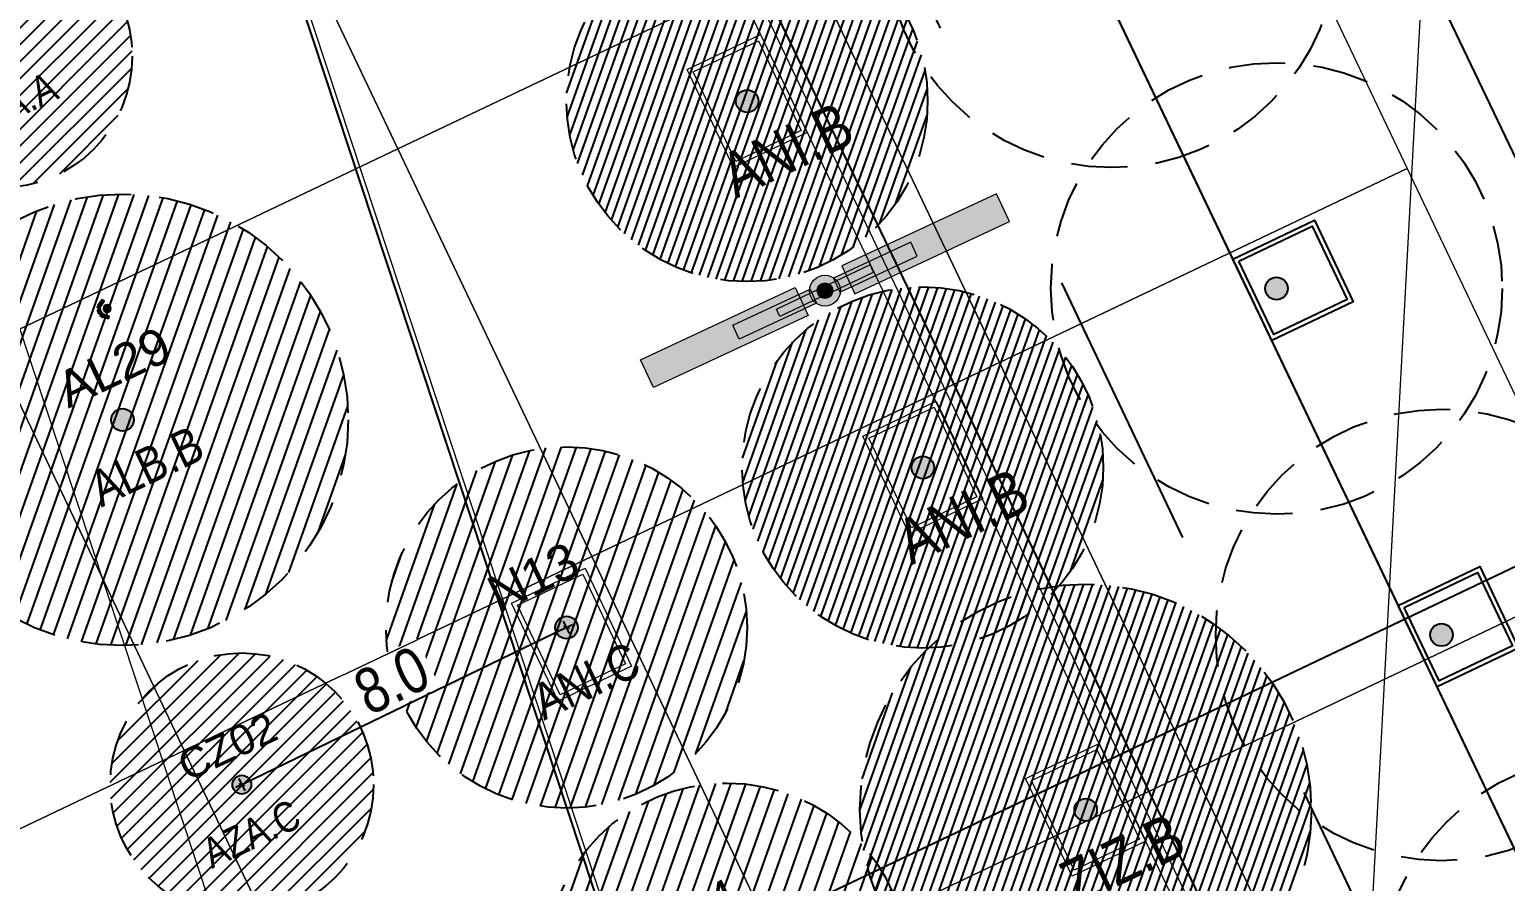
# Model space of a CAD drawing. Header units: metres. Extents: x -686 to 1359326, y 0 to 5497342.
# Drawn here: x 679986.13 to 680018.83, y 2748729.16 to 2748748.03 of the extents above; entities that cross this region are included whole.
import ezdxf
from ezdxf import colors
from ezdxf.entities.mleader import LeaderData, LeaderLine
from ezdxf.enums import TextEntityAlignment as Align
from ezdxf.math import Vec2, Vec3

# ---------------------------------------------------------------- set-up
doc = ezdxf.new("R2010")
doc.units = ezdxf.units.M
doc.header["$LTSCALE"] = 5
for name, pattern in [('XREF_MON_EIT SUPPORT$0$LIM ACERAS$0$PHANTOM2', [1.25, 0.625, -0.125, 0.125, -0.125, 0.125, -0.125]), ('XREF_MON_GENERAL_LAYOUT$0$ACAD_ISO03W100', [30, 12, -18]), ('XREF_MON_SFT_SIDEWALK VEGETATION$0$HIDDEN', [0.375, 0.25, -0.125]), ('XREF_MON_SFT_TREES$0$HIDDEN', [0.375, 0.25, -0.125])]:
    doc.linetypes.add(name, pattern=pattern)
doc.layers.add('00-VIEWORT A1-250', color=7, linetype='Continuous', plot=False)
doc.layers.add('XREF_MON_GENERAL_LAYOUT$0$Vehicles', color=10, linetype='Continuous', plot=False)
for name, color, linetype in [('00_XREF_MON_EIT SUPPORT', 7, 'Continuous'), ('00_XREF_MON_GENERAL LAYOUT', 7, 'Continuous'), ('00_XREF_MON_SHRUBS', 7, 'Continuous'), ('00_XREF_MON_TREES', 250, 'Continuous'), ('00_XREF_MON_URBAN CONTEXT', 7, 'Continuous'), ('XREF_MON_EIT SUPPORT$0$02-L-Material Change', 253, 'Continuous'), ('XREF_MON_EIT SUPPORT$0$L-Eje directivo', 21, 'XREF_MON_EIT SUPPORT$0$LIM ACERAS$0$PHANTOM2'), ('XREF_MON_EIT SUPPORT$0$L-Límite Acera', 9, 'Continuous'), ('XREF_MON_GENERAL_LAYOUT$0$00_Sorround Parcels', 252, 'XREF_MON_GENERAL_LAYOUT$0$ACAD_ISO03W100'), ('XREF_MON_GENERAL_LAYOUT$0$02-L-Edge Line Step -10cm', 6, 'Continuous'), ('XREF_MON_SFT_SIDEWALK VEGETATION$0$SL_TREE_CANOPY', 251, 'XREF_MON_SFT_SIDEWALK VEGETATION$0$HIDDEN'), ('XREF_MON_SFT_SIDEWALK VEGETATION$0$SL_TREE_HATCH_ACACIA_NILOTICA', 252, 'Continuous'), ('XREF_MON_SFT_SIDEWALK VEGETATION$0$SL_TREE_HATCH_ZIZIPHUS_SPINA', 252, 'Continuous'), ('XREF_MON_SFT_SIDEWALK VEGETATION$0$SL_TREE_LEGEND', 7, 'Continuous'), ('XREF_MON_SFT_SIDEWALK VEGETATION$0$SL_TREE_TRUNK', 251, 'Continuous'), ('XREF_MON_SFT_SIDEWALK VEGETATION$0$Trees_out_of_scope', 7, 'Continuous'), ('XREF_MON_SFT_TREES$0$02-L-Setting Out_Dimensions', 250, 'Continuous'), ('XREF_MON_SFT_TREES$0$COTAUX', 7, 'Continuous'), ('XREF_MON_SFT_TREES$0$SL_TREE_ACACIA_NILOTICA', 252, 'Continuous'), ('XREF_MON_SFT_TREES$0$SL_TREE_ALBIZIA_LEBBECK', 252, 'Continuous'), ('XREF_MON_SFT_TREES$0$SL_TREE_AZADIRACHTA_INDICA', 252, 'Continuous'), ('XREF_MON_SFT_TREES$0$SL_TREE_CANOPY', 250, 'XREF_MON_SFT_TREES$0$HIDDEN'), ('XREF_MON_SFT_TREES$0$SL_TREE_ID', 250, 'Continuous'), ('XREF_MON_SFT_TREES$0$SL_TREE_LEGEND', 250, 'Continuous'), ('XREF_MON_SFT_TREES$0$SL_TREE_TRUNK', 250, 'Continuous'), ('XREF_MON_URBAN CONTEXT$0$Parcel', 7, 'Continuous'), ('XREF_MON_URBAN CONTEXT$0$Streets', 7, 'Continuous'), ('XREF_MON_URBAN CONTEXT$0$XREF_MON_EIT SUPPORT', 7, 'Continuous')]:
    doc.layers.add(name, color=color, linetype=linetype)
for name, color, linetype, true_color in [('00_XREF_MON_HSC_LIGHTING DESIGN', 7, 'Continuous', 0xffffff), ('XREF_MON_HSC_LIGHTING DESIGN$0$A-KEYPLAN_HATCH', 7, 'Continuous', 0xc2c2c2), ('XREF_MON_SFT_SIDEWALK VEGETATION$0$SL_TREE_ACACIA_NILOTICA', 7, 'Continuous', 0x264d00), ('XREF_MON_SFT_SIDEWALK VEGETATION$0$SL_TREE_ZIZIPHUS_SPINA', 7, 'Continuous', 0x9ec82d)]:
    doc.layers.add(name, color=color, linetype=linetype, true_color=true_color)
for name, color, linetype, lineweight in [('XREF_MON_GENERAL_LAYOUT$0$02-L-Corbes de Nivell 0.25-0.75m', 33, 'Continuous', 5), ('XREF_MON_GENERAL_LAYOUT$0$02-L-Material Change', 251, 'Continuous', 5), ('XREF_MON_GENERAL_LAYOUT$0$04-BK-Tree Pit', 6, 'Continuous', 5), ('XREF_MON_HSC_LIGHTING DESIGN$0$02-L-Lighting System type 3', 252, 'Continuous', 13), ('XREF_MON_HSC_LIGHTING DESIGN$0$02-L-Lighting System type 3 E', 252, 'Continuous', 13), ('XREF_MON_HSC_LIGHTING DESIGN$0$02-L-Lighting System type 3 EE', 252, 'Continuous', 13), ('XREF_MON_HSC_LIGHTING DESIGN$0$02-L-Lighting System type 7', 252, 'Continuous', 13), ('XREF_MON_SFT_SHRUBS$0$00-Signage', 7, 'Continuous', 0)]:
    doc.layers.add(name, color=color, linetype=linetype, lineweight=lineweight)
doc.layers.add('XREF_MON_SFT_TREES$0$00-GRID_PLANTATION', color=7, linetype='Continuous', lineweight=0, true_color=0xff9c7a)
doc.styles.add('XREF_MON_GENERAL_LAYOUT$0$Standard', font='arial.ttf')
doc.styles.add('XREF_MON_SFT_SHRUBS$0$TER-200', font='ARIALN.TTF', dxfattribs={"height": 1})
doc.styles.add('XREF_MON_SFT_SIDEWALK VEGETATION$0$TER-200', font='ARIALN.TTF', dxfattribs={"height": 1})
doc.styles.add('XREF_MON_SFT_TREES$0$E100', font='verdana.ttf', dxfattribs={"height": 0.4})
doc.styles.add('XREF_MON_SFT_TREES$0$Standard', font='arial.ttf')
doc.styles.add('XREF_MON_SFT_TREES$0$TER-200', font='ARIALN.TTF', dxfattribs={"height": 1})
doc.dimstyles.new('XREF_MON_SFT_TREES$0$E250', dxfattribs={"dimscale": 0.03, "dimtxt": 0.4, "dimasz": 0.5, "dimexe": 0.1, "dimexo": 1, "dimgap": 4, "dimtad": 1, "dimzin": 0, "dimdsep": 46, "dimtxsty": 'XREF_MON_SFT_TREES$0$E100', "dimblk1": 'XREF_MON_SFT_TREES$0$LINCOT200', "dimblk2": 'XREF_MON_SFT_TREES$0$LINCOT200', "dimsah": 1, "dimcen": 0.1, "dimdle": 0.1, "dimse1": 1, "dimse2": 1, "dimclrt": 256, "dimadec": 0, "dimazin": 0, "dimtfac": 0.01538461538461539, "dimtofl": 0, "dimtmove": 0, "dimatfit": 3, "dimldrblk": 'XREF_MON_SFT_TREES$0$LINCOT200', "dimfxl": 1, "dimtolj": 1, "dimtzin": 0, "dimarcsym": 0})
pattern_1 = [(45, (0, 0), (-0.2245064030267289, 0.2245064030267289), [])]
pattern_2 = [(45, (0, 0), (-0.1870886691745925, 0.1870886691745925), [])]
pattern_3 = [(45.00000000005231, (-3517286.112951742, -2971622.37730958), (-0.1325827270286417, 0.1325827270283996), [])]

# ---------------------------------------------------------------- blocks, each defined once
blk = doc.blocks.new('XREF_MON_GENERAL_LAYOUT$0$ALCORQUE RECTANGULAR')
blk.add_lwpolyline([(679903.3910631917, 2748647.421189263), (679902.7023302435, 2748648.868350914), (679904.6888161644, 2748649.813908814), (679905.3775901177, 2748648.366487041)], close=True)
at = {"layer": 'XREF_MON_GENERAL_LAYOUT$0$02-L-Material Change'}
blk.add_lwpolyline([(679903.3438421336, 2748647.287693149), (679902.5689206708, 2748648.915973995), (679904.7360313635, 2748649.947401842), (679905.5109527239, 2748648.318961552)], close=True, dxfattribs=at)
blk = doc.blocks.new('XREF_MON_GENERAL_LAYOUT')
at = {"layer": 'XREF_MON_GENERAL_LAYOUT$0$00_Sorround Parcels', "lineweight": 9, "ltscale": 0.1}
blk.add_lwpolyline([(679975.0385757964, 2748837.062333208), (680047.1876767208, 2748871.624315915), (680108.5351184853, 2748743.559823646), (680036.385965866, 2748708.997914305)], close=True, dxfattribs=at)
at = {"layer": 'XREF_MON_GENERAL_LAYOUT$0$02-L-Corbes de Nivell 0.25-0.75m', "ltscale": 0.3}
blk.add_lwpolyline([(680016.9981777567, 2748749.481207933), (680015.4714295918, 2748721.085829454)], dxfattribs=at)
at = {"layer": 'XREF_MON_GENERAL_LAYOUT$0$02-L-Edge Line Step -10cm'}
blk.add_lwpolyline([(680006.9981609547, 2748703.658685968), (679988.6209327433, 2748759.302563555)], dxfattribs=at)
at = {"layer": 'XREF_MON_GENERAL_LAYOUT$0$02-L-Material Change'}
for p, q in [((679958.7294888253, 2748839.211342031), (680027.5913741325, 2748695.010461564)), ((679959.516012536, 2748838.256682945), (680027.9484541069, 2748694.958893254))]:
    blk.add_line(p, q, dxfattribs=at)
at = {"layer": 'XREF_MON_GENERAL_LAYOUT$0$02-L-Material Change', "ltscale": 0.3}
blk.add_lwpolyline([(679963.7161530167, 2748747.704932892), (679982.2590168024, 2748691.554173504), (680007.1839780379, 2748703.414905695), (679988.6170054437, 2748759.633327978)], close=True, dxfattribs=at)
at = {"layer": 'XREF_MON_GENERAL_LAYOUT$0$02-L-Material Change'}
blk.add_lwpolyline([(679968.8662042674, 2748742.60251678), (679983.86755255, 2748747.571156047), (679993.1065310831, 2748719.676771431), (679978.110580246, 2748714.691836161)], close=True, dxfattribs=at)
at = {"layer": 'XREF_MON_GENERAL_LAYOUT$0$Vehicles', "ltscale": 0.3}
blk.add_lwpolyline([(680033.7521578922, 2748699.049614029), (679965.8347651304, 2748841.268889596)], dxfattribs=at)
at = {"layer": 'XREF_MON_GENERAL_LAYOUT$0$04-BK-Tree Pit', "rotation": 90}
for p in [(3428650.646332129, 2068842.402427105), (3428654.53818272, 2068834.287346292), (3428646.757917039, 2068830.584430483), (3428658.14760805, 2068826.702357907)]:
    blk.add_blockref('XREF_MON_GENERAL_LAYOUT$0$ALCORQUE RECTANGULAR', p, dxfattribs=at)
at = {"style": 'XREF_MON_GENERAL_LAYOUT$0$Standard'}
for tag, height, rotation, p in [('604,00', 1, 330.2642936667779, (679905.770310239, 2748776.557787406)), ('603,00', 1, 330.2642936667779, (679901.860927013, 2748753.477248972)), ('600,00', 1, 133.8259836638873, (679944.5968217494, 2748745.152639077)), ('602,00', 1, 330.2642936667779, (679883.3191980837, 2748738.726865312)), ('601,00', 1, 117.8905743169221, (679920.9720408977, 2748732.870057053)), ('601,00', 1, 330.2642936667779, (679864.7774691544, 2748723.976481652)), ('600,00', 1, 40.88332108062335, (679777.4053656742, 2748705.443575754, 1.169999999973397)), ('602,00', 1, 330.2642936667779, (679941.2749349186, 2748705.483031567)), ('601,00', 1, 40.88332108062335, (679701.7983696235, 2748703.888586182, 1.169999999973397)), ('598,00', 0.9999999999999999, 62.09100844466732, (679810.2666232066, 2748702.618736548)), ('600,00', 1, 330.2642936667779, (679877.7814736818, 2748691.131234986)), ('600,00', 0.9999999999999999, 19.55108886768879, (679920.4438211058, 2748685.495504646)), ('601,00', 1, 330.2642936667779, (679934.8129193163, 2748683.803636156)), ('599,00', 1, 330.2642936667779, (679854.5671008349, 2748679.061113989)), ('600,00', 1, 88.39282059591216, (679743.9134691327, 2748675.571576328)), ('599,00', 0.9999999999999998, 20.60862043003912, (679924.2598928241, 2748675.216416284)), ('601,00', 1, 88.39282059591216, (679728.0345944045, 2748671.317844195, -2)), ('602,00', 1, 88.39282059591216, (679711.8257639392, 2748665.966083916, -1)), ('603,00', 1, 88.39282059591216, (679695.6151318625, 2748660.611015213)), ('599,00', 1, 40.88332108062335, (679788.8072719976, 2748655.829159783, 1.169999999973397)), ('601,00', 1, 40.88332108062335, (679627.6123405045, 2748644.602575284, 1.169999999973397)), ('603,00', 0.9999999999999999, 41.70580600405471, (679702.4989019763, 2748628.484392532, 1.169999999925494)), ('600,00', 1, 40.88332108062335, (679645.924961585, 2748597.926138933, 1.169999999973397)), ('599,00', 1, 34.22767859632935, (679673.5743901337, 2748555.136007577, 5.33999999991769))]:
    blk.add_attdef(tag, text='', height=height, rotation=rotation, dxfattribs=at).set_placement(p, align=Align.MIDDLE)
at = {"ltscale": 0.3, "style": 'XREF_MON_GENERAL_LAYOUT$0$Standard'}
for tag, height, rotation, p in [('603,50', 1, 330.2642936667779, (679911.500620042, 2748760.570188188)), ('602,50', 1, 330.2642936667779, (679892.8646878856, 2748745.846442295)), ('600,50', 1, 133.8259836638873, (679933.0482653556, 2748738.729379551)), ('601,50', 1, 330.2642936667779, (679873.5807466183, 2748731.671495228)), ('601,50', 0.9999999999999999, 101.285674792814, (679909.5220062692, 2748726.945334854)), ('602,50', 1, 330.2642936667779, (679948.6248547818, 2748713.859774644)), ('600,50', 1, 39.60595393010205, (679743.242567131, 2748706.971262414)), ('600,50', 1, 330.2642936667779, (679880.2659989139, 2748702.726026631)), ('600,50', 0.9999999999999999, 17.35374479888441, (679917.6150982407, 2748690.553931213)), ('599,50', 1, 330.2642936667779, (679867.1974978975, 2748684.716235158)), ('599,50', 0.9999999999999999, 18.89438680505554, (679921.7103896159, 2748680.578430657)), ('599,50', 1, 39.60595393010205, (679778.9914550197, 2748677.241243556)), ('600,50', 1, 88.39282059591216, (679735.9248694875, 2748673.586085743)), ('601,50', 1, 88.39282059591216, (679719.9062925801, 2748668.580993867)), ('602,50', 1, 88.39282059591216, (679703.4737899266, 2748663.451811911)), ('598,50', 1, 330.2642936667779, (679861.7651457089, 2748662.396830559)), ('601,50', 1, 39.60595393010205, (679610.5132742386, 2748662.061190253)), ('600,00', 0.9999999999999999, 41.70580600405471, (679752.30764285, 2748637.685423907)), ('601,00', 0.9999999999999999, 41.70580600405471, (679736.0440844187, 2748634.537594622)), ('599,00', 0.9999999999999999, 35.08346035422691, (679763.0433427037, 2748634.41500971, 1.169999999925494)), ('602,00', 0.9999999999999999, 41.70580600405471, (679720.1743132578, 2748633.095905716, 1.169999999925494)), ('600,00', 0.9999999999999999, 35.08346035422691, (679747.0628417195, 2748629.903108784, 1.169999999925494)), ('601,00', 0.9999999999999999, 35.08346035422691, (679731.2455695962, 2748625.23889635, 1.169999999925494)), ('600,50', 1, 39.60595393010205, (679636.919713499, 2748621.33866227)), ('602,00', 0.9999999999999999, 35.08346035422691, (679715.3997742002, 2748620.639385471, 1.169999999925494)), ('599,50', 1, 28.76039513677905, (679659.4816038228, 2748574.323313434))]:
    blk.add_attdef(tag, text='', height=height, rotation=rotation, dxfattribs=at).set_placement(p, align=Align.MIDDLE)
blk = doc.blocks.new('XREF_MON_EIT SUPPORT$0$ALCORQUE 1.8X1.8 con borde')
at = {"layer": 'XREF_MON_EIT SUPPORT$0$02-L-Material Change', "color": 254}
for points in [[(679587.3859499914, 2748672.46914738), (679589.191899391, 2748673.328534815), (679590.0512868272, 2748671.522585416), (679588.2453374275, 2748670.66319798), (679587.3859499914, 2748672.46914738)], [(679587.5192168329, 2748672.421819282), (679589.1445712929, 2748673.195267974), (679589.9180199852, 2748671.569913514), (679588.2926655255, 2748670.796464822), (679587.5192168333, 2748672.421819282)]]:
    blk.add_lwpolyline(points, dxfattribs=at)
blk = doc.blocks.new('XREF_MON_EIT SUPPORT')
at = {"layer": 'XREF_MON_EIT SUPPORT$0$L-Eje directivo', "color": 32, "ltscale": 10}
blk.add_lwpolyline([(679594.4944364354, 2748669.760845549), (679960.6510241738, 2748844.00181334), (680032.4099104856, 2748693.205203378), (679666.2523477412, 2748518.963495133), (679594.4934041499, 2748669.760354322)], dxfattribs=at)
at = {"layer": 'XREF_MON_EIT SUPPORT$0$L-Límite Acera'}
blk.add_lwpolyline([(680033.752093577, 2748699.049748715), (679965.8368414247, 2748841.264541821)], dxfattribs=at)
at = {"layer": 'XREF_MON_EIT SUPPORT$0$02-L-Material Change', "color": 254, "rotation": 0.08615487837124504}
for p in [(4559.314004727886, -948.3074626937379), (4562.976963641729, -955.9777124185413)]:
    blk.add_blockref('XREF_MON_EIT SUPPORT$0$ALCORQUE 1.8X1.8 con borde', p, dxfattribs=at)
blk = doc.blocks.new('XREF_MON_URBAN CONTEXT')
at = {"layer": 'XREF_MON_URBAN CONTEXT$0$Parcel'}
blk.add_lwpolyline([(680108.5393064414, 2748743.561816551), (680036.3901538218, 2748708.999907208), (679975.0427637516, 2748837.064326109), (680047.1918894418, 2748871.626257121), (680108.5393064414, 2748743.561816551)], close=True, dxfattribs=at)
at = {"layer": 'XREF_MON_URBAN CONTEXT$0$Streets'}
blk.add_lwpolyline([(679957.7701000004, 2748842.112199999), (679957.7942000004, 2748842.061599999), (680028.8271000003, 2748693.778200001)], dxfattribs=at)
at = {"layer": 'XREF_MON_URBAN CONTEXT$0$XREF_MON_EIT SUPPORT'}
blk.add_blockref('XREF_MON_EIT SUPPORT', (0, 0), dxfattribs=at)
blk = doc.blocks.new('*U443')
h = blk.add_hatch(color=256)
h.dxf.hatch_style = 1
h.paths.add_polyline_path([(0.1741180677402275, -0.01681959030214432), (1.077107386745836, 0.4128434052673923), (0.9997680475433193, 0.5753814826884016), (0.09677872853771112, 0.145718487118865)])
h = blk.add_hatch(color=256)
h.dxf.hatch_style = 1
h.paths.add_polyline_path([(-0.09677872749401936, -0.1457184887089274), (-0.9997680464996278, -0.5753814842784641), (-1.077107385702145, -0.4128434068574541), (-0.1741180666965363, 0.01681958871208255)])
edge = h.paths.add_edge_path(flags=17)
edge.add_arc((2.48404284627263e-10, -1.283617738747237e-10), 0.09, -154.5538251013464, 205.4461748986536)
at = {"color": 9}
blk.add_lwpolyline([(0.1741180677402275, -0.01681959030214432), (1.077107386745836, 0.4128434052673923), (0.9997680475433193, 0.5753814826884016), (0.09677872853771112, 0.145718487118865)], close=True, dxfattribs=at)
blk.add_lwpolyline([(-0.09677872754924303, -0.1457184887768654), (-0.9997680465548514, -0.575381484346402), (-1.077107385757368, -0.4128434069253925), (-0.1741180667517598, 0.01681958864414418)], close=True)
blk.add_circle((1.931807948598598e-10, -1.963001403449404e-10), 0.09)
blk = doc.blocks.new('*U435')
h = blk.add_hatch(color=193)
h.dxf.hatch_style = 1
h.paths.add_polyline_path([(0.329247682578754, -0.03439476901304295), (2.044367989673303, 0.7653789648422975), (1.900408717579341, 1.074100620119317), (0.1852884104847927, 0.2743268862639763)])
h = blk.add_hatch(color=256)
h.dxf.hatch_style = 1
edge = h.paths.add_edge_path()
edge.add_arc((1.931810335520421e-10, -1.963003093408133e-10), 0.1703183287691064, 0, 360)
h = blk.add_hatch(color=256)
h.dxf.hatch_style = 1
h.paths.add_polyline_path([(-0.1852884088721674, -0.2743268889323017), (-1.900408715966716, -1.074100622787642), (-2.044367988060677, -0.7653789675106238), (-0.3292476809661287, 0.03439476634471651)])
at = {"color": 193}
blk.add_lwpolyline([(0.3292476824732498, -0.03439476914079396), (2.044367989567798, 0.7653789647145465), (1.900408717473837, 1.074100619991565), (0.1852884103792885, 0.2743268861362254)], close=True, dxfattribs=at)
blk.add_lwpolyline([(-0.1852884088721674, -0.2743268889323017), (-1.900408715966716, -1.074100622787642), (-2.044367988060677, -0.7653789675106238), (-0.3292476809661287, 0.03439476634471651)], close=True)
blk.add_circle((1.931810335520421e-10, -1.963003093408133e-10), 0.1703183287691064)
blk = doc.blocks.new('*U425')
h = blk.add_hatch(color=256)
h.dxf.hatch_style = 1
h.paths.add_polyline_path([(-0.0003093567511956996, -0.0007084875796297685), (-6.044408053551553e-05, 0.0007707157472948145), (0.0003093567511955886, 0.0007084875796297685), (6.044408053540451e-05, -0.0007707157472948145)])
at = {"color": 8}
blk.add_lwpolyline([(-0.0003093567511956996, -0.0007084875796297685), (-6.044408053551553e-05, 0.0007707157472948145), (0.0003093567511955886, 0.0007084875796297685), (6.044408053540451e-05, -0.0007707157472948145)], close=True, dxfattribs=at)
blk = doc.blocks.new('*U426')
at = {"layer": 'XREF_MON_HSC_LIGHTING DESIGN$0$A-KEYPLAN_HATCH', "color": 0, "linetype": 'ByBlock', "lineweight": -2, "transparency": 16777216}
for p, rotation in [((0.6911641931139211, -0.451734300229551), 34.99999999999998), ((0.6917020067347124, -0.4523120841266111), 69.99999999999993), ((0.6924739610902867, -0.4524768997670106), 104.9999999999999)]:
    blk.add_blockref('*U425', p, dxfattribs=dict(at, rotation=rotation))
blk.add_blockref('*U425', (0.6910550452156601, -0.4509525301490825), dxfattribs=at)
blk = doc.blocks.new('XREF_MON_HSC_LIGHTING DESIGN$0$Lightning system type E-Sport')
h = blk.add_hatch(color=256)
h.dxf.hatch_style = 1
edge = h.paths.add_edge_path()
edge.add_arc((0, 0), 0.0006749999999999999, 0, 360)
at = {"color": 8}
blk.add_circle((0, 0), 0.0006749999999999999, dxfattribs=at)
at = {"layer": 'XREF_MON_HSC_LIGHTING DESIGN$0$A-KEYPLAN_HATCH', "color": 244, "true_color": 0x991b1e, "rotation": 270}
blk.add_blockref('*U426', (0.4511703287359102, 0.692349348126719), dxfattribs=at)
blk = doc.blocks.new('XREF_MON_HSC_LIGHTING DESIGN')
at = {"layer": 'XREF_MON_HSC_LIGHTING DESIGN$0$02-L-Lighting System type 3'}
blk.add_blockref('*U443', (680003.7551812843, 2748742.243148025), dxfattribs=at)
at = {"layer": 'XREF_MON_HSC_LIGHTING DESIGN$0$02-L-Lighting System type 3 E', "rotation": 359.9920404794511}
blk.add_blockref('*U435', (680003.7551812839, 2748742.243148025), dxfattribs=at)
at = {"layer": 'XREF_MON_HSC_LIGHTING DESIGN$0$02-L-Lighting System type 3 EE', "xscale": 2, "yscale": 2, "zscale": 2, "rotation": 359.9920404794511}
blk.add_blockref('*U435', (680003.7551812839, 2748742.243148025), dxfattribs=at)
at = {"layer": 'XREF_MON_HSC_LIGHTING DESIGN$0$02-L-Lighting System type 7', "xscale": -133.3333352636915, "yscale": 133.3333352636915, "zscale": 133.3333352636915, "rotation": 151.0591152980488}
blk.add_blockref('XREF_MON_HSC_LIGHTING DESIGN$0$Lightning system type E-Sport', (679987.8523678951, 2748741.848528543), dxfattribs=at)
blk = doc.blocks.new('XREF_MON_SFT_TREES$0$Acacia_nilotica')
h = blk.add_hatch()
h.set_pattern_fill('ANSI31', color=256, scale=0.1)
h.set_pattern_definition(pattern_1)
edge = h.paths.add_edge_path()
edge.add_arc((-6.661338147750939e-16, -8.881784197001252e-16), 3.999999999999999, 0, 360)
at = {"layer": 'XREF_MON_SFT_TREES$0$SL_TREE_TRUNK'}
h = blk.add_hatch(color=256, dxfattribs=at)
h.dxf.hatch_style = 1
edge = h.paths.add_edge_path()
edge.add_arc((0, 0), 0.2500003876001918, 0, 360)
at = {"layer": 'XREF_MON_SFT_TREES$0$SL_TREE_CANOPY', "linetype": 'XREF_MON_SFT_TREES$0$HIDDEN'}
blk.add_circle((0, 0), 4, dxfattribs=at)
at = {"layer": 'XREF_MON_SFT_TREES$0$SL_TREE_TRUNK'}
blk.add_circle((0, 0), 0.2500003876001918, dxfattribs=at)
at = {"layer": 'XREF_MON_SFT_TREES$0$SL_TREE_ID', "style": 'XREF_MON_SFT_TREES$0$Standard'}
blk.add_attdef('ID', (-1.213950848484089, 0.9305009110162956), '', height=0.8, rotation=0.000420918299423, dxfattribs=at)
at = {"layer": 'XREF_MON_SFT_TREES$0$SL_TREE_LEGEND', "insert": (-1.34179218168218, -0.8530613644979894), "char_height": 0.8, "attachment_point": 1, "style": 'XREF_MON_SFT_TREES$0$TER-200'}
blk.add_mtext_dynamic_manual_height_columns('ANI.C', width=38.77952334683659, gutter_width=12.5, heights=[0], dxfattribs=at)
blk = doc.blocks.new('XREF_MON_SFT_TREES$0$Albizia_lebbeck')
h = blk.add_hatch()
h.set_pattern_fill('ANSI31', color=256, scale=0.1)
h.set_pattern_definition(pattern_1)
edge = h.paths.add_edge_path()
edge.add_arc((0, 4.656612873077393e-10), 4.999999999981005, -25.44812939262281, 334.5518706073772)
at = {"layer": 'XREF_MON_SFT_TREES$0$SL_TREE_TRUNK'}
h = blk.add_hatch(color=256, dxfattribs=at)
h.dxf.hatch_style = 1
edge = h.paths.add_edge_path()
edge.add_arc((2.328306436538696e-10, 0), 0.2500003876001918, 0, 360)
at = {"layer": 'XREF_MON_SFT_TREES$0$SL_TREE_CANOPY', "linetype": 'XREF_MON_SFT_TREES$0$HIDDEN'}
blk.add_circle((2.328306436538696e-10, 0), 5, dxfattribs=at)
at = {"layer": 'XREF_MON_SFT_TREES$0$SL_TREE_TRUNK'}
blk.add_circle((2.328306436538696e-10, 0), 0.2500003876001918, dxfattribs=at)
at = {"layer": 'XREF_MON_SFT_TREES$0$SL_TREE_ID', "style": 'XREF_MON_SFT_TREES$0$Standard'}
blk.add_attdef('ID', (-0.9810078069718458, 0.7368421231547302), '', height=0.8, rotation=0.000420918299423, dxfattribs=at)
at = {"layer": 'XREF_MON_SFT_TREES$0$SL_TREE_LEGEND', "insert": (-1.25964832330942, -0.7561016048520699), "char_height": 0.8, "attachment_point": 1, "rotation": 0.012362144525415425, "style": 'XREF_MON_SFT_TREES$0$TER-200'}
blk.add_mtext_dynamic_manual_height_columns('ALB.B', width=38.77958347063934, gutter_width=12.50001938000959, heights=[0], dxfattribs=at)
blk = doc.blocks.new('XREF_MON_SFT_TREES$0$LINCOT200')
for p, q in [((0, -9.999961704014428), (0, 10.00003829598555)), ((3.694822225952521e-13, 3.829598557558711e-05), (10.00000000000051, 3.829598557558711e-05))]:
    blk.add_line(p, q)
at = {"const_width": 1.875}
blk.add_lwpolyline([(3.535533801624467, -3.535495714255788), (-3.535533950636761, 3.535572157214077)], dxfattribs=at)
at = {"layer": 'XREF_MON_SFT_TREES$0$COTAUX'}
blk.add_line((0, 0), (-1.249999999999915, 0), dxfattribs=at)
blk = doc.blocks.new('*D519')
at = {"layer": 'DEFPOINTS', "color": 0, "transparency": 16777216}
for p in [(679998.029943027, 2748734.783415542), (679990.8367246272, 2748731.300542579), (679990.8367246272, 2748731.300542579)]:
    blk.add_point(p, dxfattribs=at)
at = {"layer": 'XREF_MON_SFT_TREES$0$02-L-Setting Out_Dimensions', "color": 0, "lineweight": -2, "transparency": 16777216}
blk.add_line((679998.0164423187, 2748734.776878655), (679990.850225335, 2748731.307079465), dxfattribs=at)
at = {"layer": 'XREF_MON_SFT_TREES$0$02-L-Setting Out_Dimensions', "color": 0, "lineweight": -2, "transparency": 16777216, "xscale": 0.015, "yscale": 0.015, "zscale": 0.015}
for p, rotation in [((679998.0299430266, 2748734.783415542), 25.83572760536489), ((679990.8367246271, 2748731.300542579), 205.8357276053649)]:
    blk.add_blockref('XREF_MON_SFT_TREES$0$LINCOT200', p, dxfattribs=dict(at, rotation=rotation))
at = {"layer": 'XREF_MON_SFT_TREES$0$02-L-Setting Out_Dimensions', "transparency": 16777216, "insert": (679994.1585348976, 2748733.609524514), "char_height": 1, "attachment_point": 5, "rotation": 25.83572760536491, "style": 'XREF_MON_SFT_TREES$0$TER-200', "bg_fill": 3, "box_fill_scale": 1.1, "bg_fill_color": 256, "bg_fill_true_color": 13158600, "bg_fill_transparency": 0}
blk.add_mtext('\\A1;8.0', dxfattribs=at)
blk = doc.blocks.new('XREF_MON_SFT_TREES$0$Azadiracta.A')
h = blk.add_hatch()
h.set_pattern_fill('ANSI31', color=256, scale=0.08333333332694233)
h.set_pattern_definition(pattern_2)
edge = h.paths.add_edge_path()
edge.add_arc((0, 0), 2.916666666442982, 0, 360)
at = {"layer": 'XREF_MON_SFT_TREES$0$SL_TREE_TRUNK'}
h = blk.add_hatch(color=256, dxfattribs=at)
h.dxf.hatch_style = 1
edge = h.paths.add_edge_path()
edge.add_arc((0, 0), 0.2083336563175156, 0, 360)
at = {"layer": 'XREF_MON_SFT_TREES$0$SL_TREE_CANOPY', "linetype": 'XREF_MON_SFT_TREES$0$HIDDEN'}
blk.add_circle((0, 0), 2.916666666442981, dxfattribs=at)
at = {"layer": 'XREF_MON_SFT_TREES$0$SL_TREE_TRUNK'}
blk.add_circle((0, 0), 0.2083336563175156, dxfattribs=at)
at = {"layer": 'XREF_MON_SFT_TREES$0$SL_TREE_ID', "style": 'XREF_MON_SFT_TREES$0$Standard'}
blk.add_attdef('ID', (-1.211006061872467, 0.06308520445600152), '', height=0.6666666666155386, rotation=25.00021045177178, dxfattribs=at)
at = {"layer": 'XREF_MON_SFT_TREES$0$SL_TREE_LEGEND', "insert": (-0.9512533869128674, -1.267815743107349), "char_height": 0.6666666666155386, "attachment_point": 1, "rotation": 25.385496202403836, "style": 'XREF_MON_SFT_TREES$0$TER-200'}
blk.add_mtext_dynamic_manual_height_columns('AZA.A', width=32.31626945321876, gutter_width=10.41666666586779, heights=[0], dxfattribs=at)
blk = doc.blocks.new('XREF_MON_SFT_TREES$0$Azadiracta.C')
h = blk.add_hatch()
h.set_pattern_fill('ANSI31', color=256, scale=0.08333333332694233)
h.set_pattern_definition(pattern_2)
edge = h.paths.add_edge_path()
edge.add_arc((0, 0), 2.916666666442982, 0, 360)
at = {"layer": 'XREF_MON_SFT_TREES$0$SL_TREE_TRUNK'}
h = blk.add_hatch(color=256, dxfattribs=at)
h.dxf.hatch_style = 1
edge = h.paths.add_edge_path()
edge.add_arc((0, 0), 0.2083336563175156, 0, 360)
at = {"layer": 'XREF_MON_SFT_TREES$0$SL_TREE_CANOPY', "linetype": 'XREF_MON_SFT_TREES$0$HIDDEN'}
blk.add_circle((0, 0), 2.916666666442981, dxfattribs=at)
at = {"layer": 'XREF_MON_SFT_TREES$0$SL_TREE_TRUNK'}
blk.add_circle((0, 0), 0.2083336563175156, dxfattribs=at)
at = {"layer": 'XREF_MON_SFT_TREES$0$SL_TREE_ID', "style": 'XREF_MON_SFT_TREES$0$Standard'}
blk.add_attdef('ID', (-1.211006061872467, 0.06308520445600152), '', height=0.6666666666155386, rotation=25.00021045177178, dxfattribs=at)
at = {"layer": 'XREF_MON_SFT_TREES$0$SL_TREE_LEGEND', "insert": (-0.9512533869128674, -1.267815743107349), "char_height": 0.6666666666155386, "attachment_point": 1, "rotation": 25.385496202403836, "style": 'XREF_MON_SFT_TREES$0$TER-200'}
blk.add_mtext_dynamic_manual_height_columns('AZA.C', width=32.31626945321876, gutter_width=10.41666666586779, heights=[0], dxfattribs=at)
blk = doc.blocks.new('XREF_MON_SFT_SIDEWALK VEGETATION$0$Ziziphus_spina_christi')
at = {"layer": 'XREF_MON_SFT_SIDEWALK VEGETATION$0$SL_TREE_HATCH_ZIZIPHUS_SPINA'}
h = blk.add_hatch(dxfattribs=at)
h.set_pattern_fill('ANSI31', color=256, scale=1.500002325601151, angle=5.233920783816363e-11)
h.set_pattern_definition(pattern_3)
edge = h.paths.add_edge_path()
edge.add_arc((-6.661338147750939e-16, -8.881784197001252e-16), 5.000000000000001, 0, 360)
at = {"layer": 'XREF_MON_SFT_SIDEWALK VEGETATION$0$SL_TREE_TRUNK'}
h = blk.add_hatch(color=256, dxfattribs=at)
h.dxf.hatch_style = 1
edge = h.paths.add_edge_path()
edge.add_arc((0, 0), 0.2500003876001918, 0, 360)
at = {"layer": 'XREF_MON_SFT_SIDEWALK VEGETATION$0$SL_TREE_CANOPY', "linetype": 'XREF_MON_SFT_SIDEWALK VEGETATION$0$HIDDEN'}
blk.add_circle((0, 0), 5, dxfattribs=at)
at = {"layer": 'XREF_MON_SFT_SIDEWALK VEGETATION$0$SL_TREE_TRUNK'}
blk.add_circle((0, 0), 0.2500003876001918, dxfattribs=at)
at = {"layer": 'XREF_MON_SFT_SIDEWALK VEGETATION$0$SL_TREE_LEGEND', "insert": (-1.138389419630528, -0.8359255273324138), "char_height": 1, "attachment_point": 1, "style": 'XREF_MON_SFT_SIDEWALK VEGETATION$0$TER-200'}
blk.add_mtext_dynamic_manual_height_columns('ZIZ.B', width=38.77952334683659, gutter_width=12.5, heights=[0], dxfattribs=at)
blk = doc.blocks.new('XREF_MON_SFT_SIDEWALK VEGETATION$0$trees_outofboundaries')
at = {"layer": 'XREF_MON_SFT_SIDEWALK VEGETATION$0$SL_TREE_TRUNK'}
h = blk.add_hatch(color=256, dxfattribs=at)
h.dxf.hatch_style = 1
edge = h.paths.add_edge_path()
edge.add_arc((0, 0), 0.2500003876001918, 0, 360)
at = {"layer": 'XREF_MON_SFT_SIDEWALK VEGETATION$0$SL_TREE_CANOPY', "linetype": 'XREF_MON_SFT_SIDEWALK VEGETATION$0$HIDDEN'}
blk.add_circle((0, 0), 5, dxfattribs=at)
at = {"layer": 'XREF_MON_SFT_SIDEWALK VEGETATION$0$SL_TREE_TRUNK'}
blk.add_circle((0, 0), 0.2500003876001918, dxfattribs=at)
blk = doc.blocks.new('XREF_MON_SFT_SIDEWALK VEGETATION$0$Acacia_nilotica')
at = {"layer": 'XREF_MON_SFT_SIDEWALK VEGETATION$0$SL_TREE_HATCH_ACACIA_NILOTICA'}
h = blk.add_hatch(dxfattribs=at)
h.set_pattern_fill('ANSI31', color=256, scale=1.500002325601151, angle=5.233920783816363e-11)
h.set_pattern_definition(pattern_3)
edge = h.paths.add_edge_path()
edge.add_arc((-6.661338147750939e-16, -8.881784197001252e-16), 3.999999999999999, 0, 360)
at = {"layer": 'XREF_MON_SFT_SIDEWALK VEGETATION$0$SL_TREE_TRUNK'}
h = blk.add_hatch(color=256, dxfattribs=at)
h.dxf.hatch_style = 1
edge = h.paths.add_edge_path()
edge.add_arc((0, 0), 0.2500003876001918, 0, 360)
at = {"layer": 'XREF_MON_SFT_SIDEWALK VEGETATION$0$SL_TREE_CANOPY', "linetype": 'XREF_MON_SFT_SIDEWALK VEGETATION$0$HIDDEN'}
blk.add_circle((0, 0), 4, dxfattribs=at)
at = {"layer": 'XREF_MON_SFT_SIDEWALK VEGETATION$0$SL_TREE_TRUNK'}
blk.add_circle((0, 0), 0.2500003876001918, dxfattribs=at)
at = {"layer": 'XREF_MON_SFT_SIDEWALK VEGETATION$0$SL_TREE_LEGEND', "insert": (-1.163473651278764, -0.8530613644979894), "char_height": 1, "attachment_point": 1, "style": 'XREF_MON_SFT_SIDEWALK VEGETATION$0$TER-200'}
blk.add_mtext_dynamic_manual_height_columns('ANI.B', width=38.77952334683659, gutter_width=12.5, heights=[0], dxfattribs=at)
blk = doc.blocks.new('XREF_MON_SFT_SIDEWALK VEGETATION')
at = {"layer": 'XREF_MON_SFT_SIDEWALK VEGETATION$0$SL_TREE_ACACIA_NILOTICA', "rotation": 25.44812939262281}
for p in [(680002.0289131519, 2748746.442387286), (680005.9207637426, 2748738.327306473)]:
    blk.add_blockref('XREF_MON_SFT_SIDEWALK VEGETATION$0$Acacia_nilotica', p, dxfattribs=at)
at = {"layer": 'XREF_MON_SFT_SIDEWALK VEGETATION$0$SL_TREE_ZIZIPHUS_SPINA', "rotation": 25.44812939262281}
for p in [(679998.4091061875, 2748754.022276743), (680009.5301890727, 2748730.742318088)]:
    blk.add_blockref('XREF_MON_SFT_SIDEWALK VEGETATION$0$Ziziphus_spina_christi', p, dxfattribs=at)
at = {"layer": 'XREF_MON_SFT_SIDEWALK VEGETATION$0$Trees_out_of_scope'}
for p in [(680010.107183781, 2748749.967848268), (680013.7593192428, 2748742.292439052), (680017.4114547052, 2748734.617029834), (680021.0635901671, 2748726.941620618)]:
    blk.add_blockref('XREF_MON_SFT_SIDEWALK VEGETATION$0$trees_outofboundaries', p, dxfattribs=at)
blk = doc.blocks.new('XREF_MON_SFT_TREES')
at = {"layer": 'XREF_MON_SFT_TREES$0$00-GRID_PLANTATION'}
for points in [[(679989.997840389, 2748754.417020172), (679999.027619827, 2748758.713889184), (680003.324488838, 2748749.684109745), (679994.2947093995, 2748745.387240734)], [(679980.9680609511, 2748750.120151162), (679989.9978403894, 2748754.417020173), (679994.2947094002, 2748745.387240734), (679985.2649299618, 2748741.090371724)], [(680003.324488838, 2748749.684109745), (680012.3542682764, 2748753.980978756), (680016.651137287, 2748744.951199317), (680007.6213578485, 2748740.654330306)], [(679994.2947093995, 2748745.387240734), (680003.324488838, 2748749.684109745), (680007.6213578485, 2748740.654330306), (679998.5915784104, 2748736.357461296)], [(680007.6213578485, 2748740.654330307), (680016.651137287, 2748744.951199318), (680020.9480062976, 2748735.921419879), (680011.9182268594, 2748731.624550868)], [(679976.2351505238, 2748736.793502713), (679985.2649299618, 2748741.090371724), (679989.5617989727, 2748732.060592285), (679980.5320195344, 2748727.763723274)], [(679998.5915784101, 2748736.357461296), (680007.6213578485, 2748740.654330307), (680011.9182268594, 2748731.624550868), (680002.888447421, 2748727.327681858)], [(680011.9182268594, 2748731.624550868), (680020.9480062976, 2748735.921419879), (680025.2448753085, 2748726.891640441), (680016.2150958698, 2748722.59477143)], [(680002.8884474211, 2748727.327681858), (680011.9182268596, 2748731.624550869), (680016.2150958701, 2748722.59477143), (680007.185316432, 2748718.29790242)]]:
    blk.add_lwpolyline(points, close=True, dxfattribs=at)
at = {"layer": 'XREF_MON_SFT_TREES$0$SL_TREE_ACACIA_NILOTICA', "rotation": 25.44812939262281}
for p, values in [((679998.0299430274, 2748734.783415542), {'ID': 'N13'}), ((680001.579435354, 2748727.33596374), {'ID': 'N14'})]:
    blk.add_blockref('XREF_MON_SFT_TREES$0$Acacia_nilotica', p, dxfattribs=at).add_auto_attribs(values)
at = {"layer": 'XREF_MON_SFT_TREES$0$SL_TREE_ALBIZIA_LEBBECK', "rotation": 25.44812939262281}
for p, values in [((679988.192183439, 2748739.382788834), {'ID': 'AL29'}), ((679993.4068149779, 2748723.44689046), {'ID': 'AL27'})]:
    blk.add_blockref('XREF_MON_SFT_TREES$0$Albizia_lebbeck', p, dxfattribs=at).add_auto_attribs(values)
at = {"layer": 'XREF_MON_SFT_TREES$0$SL_TREE_AZADIRACHTA_INDICA'}
blk.add_blockref('XREF_MON_SFT_TREES$0$Azadiracta.A', (679985.4916604994, 2748747.438395271), dxfattribs=at).add_auto_attribs({'ID': 'AZ09'})
at = {"layer": 'XREF_MON_SFT_TREES$0$02-L-Setting Out_Dimensions'}
dim = blk.add_aligned_dim(p1=(679998.0299430271, 2748734.783415542), p2=(679990.8367246276, 2748731.300542579), distance=-2.0293160441065243e-10, dimstyle='XREF_MON_SFT_TREES$0$E250', override={"dimtxt": 0.8, "dimdec": 1, "dimtxsty": 'XREF_MON_SFT_TREES$0$TER-200', "dimtfill": 1, "dimtfillclr": 7}, dxfattribs=at)
dim.commit()
dim.dimension.update_dxf_attribs({"geometry": '*D519', "text_midpoint": (679994.1585348977, 2748733.609524514)})
at = {"layer": 'XREF_MON_SFT_TREES$0$00-GRID_PLANTATION'}
for points in [[(679985.2649299618, 2748741.090371724), (679994.2947094002, 2748745.387240734), (679998.5915784108, 2748736.357461296), (679989.5617989724, 2748732.060592285)], [(679989.5617989724, 2748732.060592285), (679998.5915784106, 2748736.357461296), (680002.8884474215, 2748727.327681858), (679993.8586679832, 2748723.030812847)], [(679980.5320195344, 2748727.763723275), (679989.5617989724, 2748732.060592285), (679993.8586679832, 2748723.030812847), (679984.8288885448, 2748718.733943836)]]:
    blk.add_lwpolyline(points, close=True, dxfattribs=at)
at = {"layer": 'XREF_MON_SFT_TREES$0$SL_TREE_AZADIRACHTA_INDICA'}
blk.add_blockref('XREF_MON_SFT_TREES$0$Azadiracta.C', (679990.8367246281, 2748731.300542579), dxfattribs=at).add_auto_attribs({'ID': 'CZ02'})
blk = doc.blocks.new('XREF_MON_SFT_SHRUBS')
at = {"layer": 'XREF_MON_SFT_SHRUBS$0$00-Signage'}
ml = blk.add_multileader_mtext('Standard', dxfattribs=at)
ml.set_content('56-STI', color=256, style='XREF_MON_SFT_SHRUBS$0$TER-200')
ml.set_leader_properties(color=256)
ml.build(insert=Vec2(0, 0))
ml.multileader.update_dxf_attribs({"text_left_attachment_type": 2, "dogleg_length": 0.15, "arrow_head_size": 0.05})
ctx = ml.context
ctx.base_point, ctx.char_height, ctx.arrow_head_size, ctx.landing_gap_size, ctx.plane_origin, ctx.plane_x_axis, ctx.plane_y_axis = Vec3(1359324.784299112, 5497340.857838331), 0.5, 0.05, 0.09000000000000001, Vec3(1359310.258137395, 5497335.529856739), Vec3(0.9018627925046974, 0.4320225729005712), Vec3(-0.4320225729005712, 0.9018627925046974)
ctx.left_attachment = 2
notes = []
notes.append((ctx, [(0, (0, 0, 0), (0, 0), (1, 0), 1, [])]))
ctx.mtext.insert, ctx.mtext.text_direction, ctx.mtext.rotation, ctx.mtext.width, ctx.mtext.defined_height, ctx.mtext.flow_direction = Vec3(1359324.753703762, 5497341.130029683), Vec3(0.9018627925046974, 0.4320225729005713), 0.4467342368774118, 0.5535869862902365, 0.1552189861971758, 5
for ctx, leaders in notes:
    for number, flags, end, landing, length, lines in leaders:
        leader = LeaderData()
        leader.index, (leader.has_last_leader_line, leader.has_dogleg_vector, leader.attachment_direction) = number, flags
        leader.last_leader_point, leader.dogleg_vector, leader.dogleg_length = Vec3(end), Vec3(landing), length
        for number, points, colour, breaks in lines:
            line = LeaderLine()
            line.index, line.vertices, line.color, line.breaks = number, Vec3.list(points), colors.encode_raw_color(colour), breaks
            leader.lines.append(line)
        ctx.leaders.append(leader)

msp = doc.modelspace()

# ---------------------------------------------------------------- linework, layer by layer
at = {"layer": '00-VIEWORT A1-250', "color": 3}
msp.add_lwpolyline([(679815.682163807, 2748795.503381517), (679876.266112998, 2748668.190077838), (680029.9942944924, 2748741.343943679), (679969.4103453014, 2748868.657247357)], close=True, dxfattribs=at)

# ---------------------------------------------------------------- block references
at = {"layer": '00_XREF_MON_EIT SUPPORT'}
msp.add_blockref('XREF_MON_EIT SUPPORT', (0, 0), dxfattribs=at)
at = {"layer": '00_XREF_MON_GENERAL LAYOUT'}
msp.add_blockref('XREF_MON_GENERAL_LAYOUT', (0, 0), dxfattribs=at)
msp.add_blockref('XREF_MON_GENERAL_LAYOUT', (0, 0), dxfattribs=at)
at = {"layer": '00_XREF_MON_HSC_LIGHTING DESIGN'}
msp.add_blockref('XREF_MON_HSC_LIGHTING DESIGN', (0, 0), dxfattribs=at)
at = {"layer": '00_XREF_MON_URBAN CONTEXT'}
msp.add_blockref('XREF_MON_URBAN CONTEXT', (0, 0), dxfattribs=at)

# ---------------------------------------------------------------- next in the draw order: block references
at = {"layer": '00_XREF_MON_TREES'}
msp.add_blockref('XREF_MON_SFT_TREES', (0, 0), dxfattribs=at)

# ---------------------------------------------------------------- next in the draw order: block references
at = {"layer": '00_XREF_MON_SHRUBS'}
msp.add_blockref('XREF_MON_SFT_SHRUBS', (0, 0), dxfattribs=at)
at = {"layer": '00_XREF_MON_TREES'}
msp.add_blockref('XREF_MON_SFT_SIDEWALK VEGETATION', (0, 0), dxfattribs=at)

doc.saveas('drawing.dxf')
